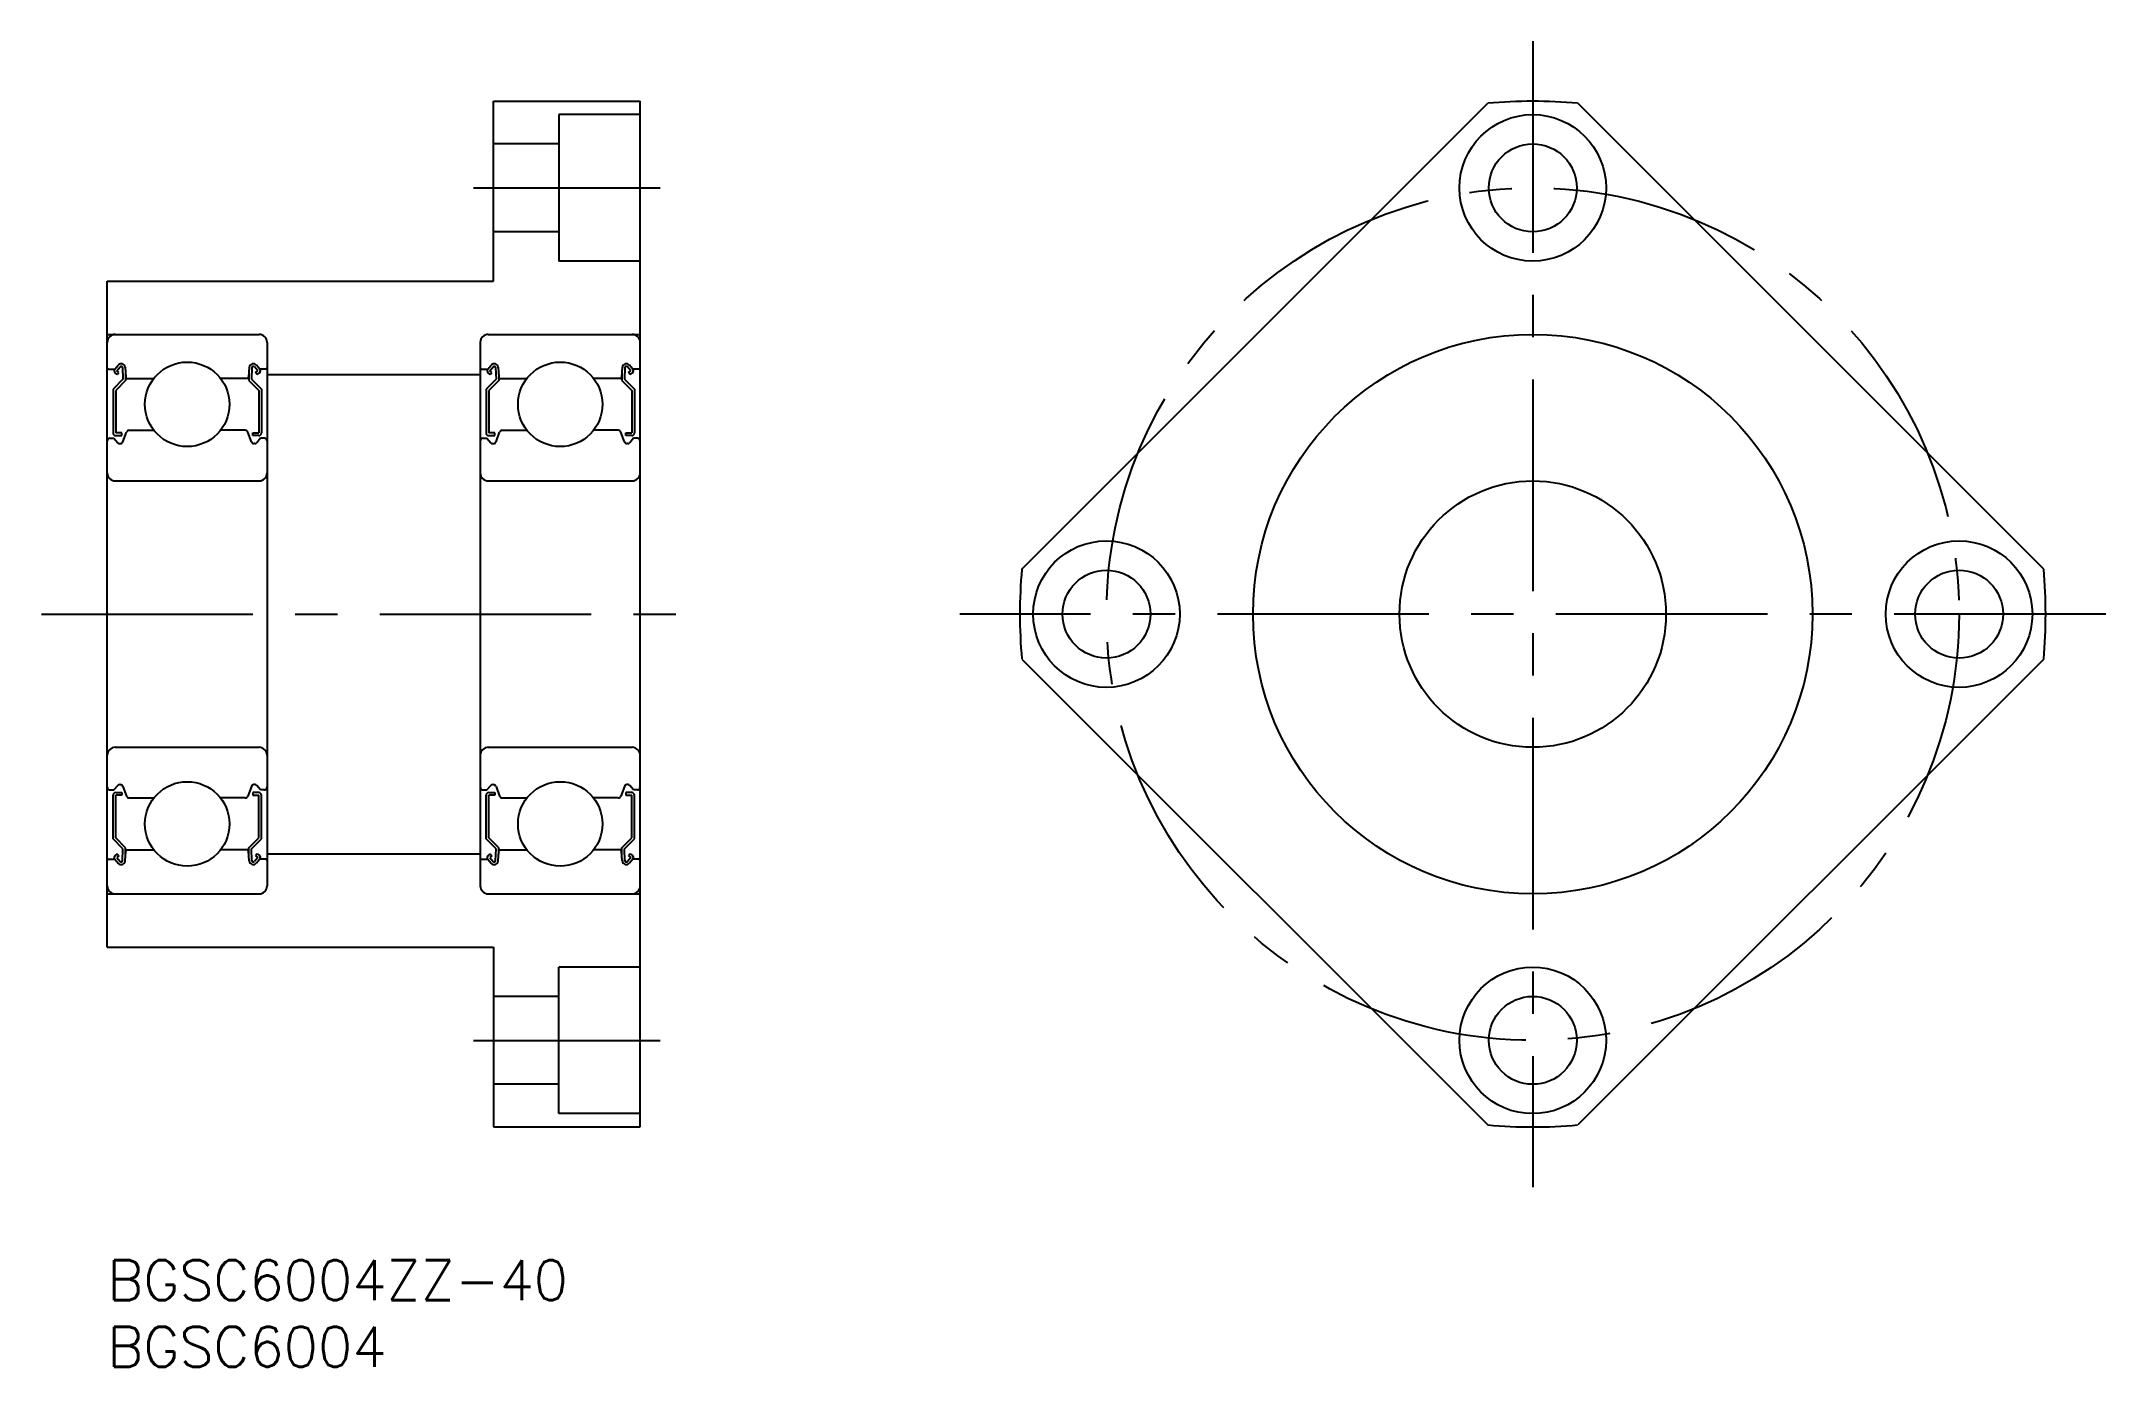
# Model space of a CAD drawing. Extents: x -5 to 150, y -8 to 92.
import ezdxf

# ---------------------------------------------------------------- set-up
doc = ezdxf.new("R2010")
doc.units = 0
doc.header["$LTSCALE"] = 0.5
doc.linetypes.add('CENTER', pattern=[50.8, 31.75, -6.35, 6.35, -6.35])
for name, color, linetype in [('MSM_CENTER', 1, 'CENTER'), ('MSM_CONTINUOUS', 7, 'CONTINUOUS'), ('MSM_PART_NUMBER', 7, 'CONTINUOUS')]:
    doc.layers.add(name, color=color, linetype=linetype)
doc.styles.get("Standard").update_dxf_attribs({"font": 'txt.shx', "height": 3, "bigfont": 'bigfont.shx'})

# ---------------------------------------------------------------- blocks, each defined once
blk = doc.blocks.new('*U1')
at = {"layer": 'MSM_PART_NUMBER'}
blk.add_text('BGSC6004ZZ-40', height=3, dxfattribs=at).set_placement((0, -3))
blk = doc.blocks.new('*U2')
at = {"layer": 'MSM_PART_NUMBER'}
blk.add_text('BGSC6004', height=3, dxfattribs=at).set_placement((0, -8))

msp = doc.modelspace()

# ---------------------------------------------------------------- linework, layer by layer
at = {"layer": 'MSM_CENTER'}
for p, q in [((107, 91.51), (107, 5.49)), ((27.5, 80.5), (41.5, 80.5)), ((-4.95, 48.5), (44.89, 48.5)), ((150.01, 48.5), (63.99, 48.5)), ((27.5, 16.5), (41.5, 16.5))]:
    msp.add_line(p, q, dxfattribs=at)
msp.add_circle((107, 48.5), 32, dxfattribs=at)
at = {"layer": 'MSM_CONTINUOUS'}
for p, q in [((29, 87), (40, 87)), ((29, 73.5), (29, 87)), ((40, 10), (40, 87)), ((68.65, 51.87), (103.63, 86.85)), ((145.35, 51.87), (110.37, 86.85)), ((40, 86), (33.9, 86)), ((33.9, 86), (33.9, 75)), ((33.9, 83.8), (29, 83.8)), ((33.9, 77.2), (29, 77.2)), ((40, 75), (33.9, 75)), ((0, 23.5), (0, 73.5)), ((0, 73.5), (29, 73.5)), ((0, 69.5), (11.4, 69.5)), ((12, 68.9), (12, 28.1)), ((28, 68.9), (28, 28.1)), ((28.6, 69.5), (40, 69.5)), ((0.1, 66.9), (0.56, 66.9)), ((0.56, 66.9), (0.81, 67.2)), ((0.71, 66.77), (0.96, 67.07)), ((0.87, 66.64), (0.71, 66.77)), ((0.74, 66.49), (0.87, 66.64)), ((1.14, 67.01), (1.18, 66.13)), ((1.34, 67.03), (1.4, 66.29)), ((10.66, 67.03), (10.6, 66.29)), ((10.86, 67.01), (10.82, 66.13)), ((11.29, 66.77), (11.04, 67.07)), ((11.13, 66.64), (11.29, 66.77)), ((11.26, 66.49), (11.13, 66.64)), ((11.44, 66.9), (11.19, 67.2)), ((11.9, 66.9), (11.44, 66.9)), ((28.1, 66.9), (28.56, 66.9)), ((28.56, 66.9), (28.81, 67.2)), ((28.71, 66.77), (28.96, 67.07)), ((28.87, 66.64), (28.71, 66.77)), ((28.74, 66.49), (28.87, 66.64)), ((29.14, 67.01), (29.18, 66.13)), ((29.34, 67.03), (29.4, 66.29)), ((38.66, 67.03), (38.6, 66.29)), ((38.86, 67.01), (38.82, 66.13)), ((39.29, 66.77), (39.04, 67.07)), ((39.13, 66.64), (39.29, 66.77)), ((39.26, 66.49), (39.13, 66.64)), ((39.44, 66.9), (39.19, 67.2)), ((39.9, 66.9), (39.44, 66.9)), ((1.18, 66.13), (0.43, 65.38)), ((0.43, 65.38), (0.43, 62.1)), ((0.74, 66.49), (0.58, 66.62)), ((1.38, 66.05), (0.63, 65.3)), ((0.63, 65.3), (0.63, 62.1)), ((1.38, 66.52), (1.38, 66.05)), ((1.5, 66.2), (3.49, 66.2)), ((10.5, 66.2), (8.51, 66.2)), ((10.62, 66.52), (10.62, 66.05)), ((10.62, 66.05), (11.37, 65.3)), ((10.82, 66.13), (11.57, 65.38)), ((11.26, 66.49), (11.42, 66.62)), ((11.37, 65.3), (11.37, 62.1)), ((11.57, 65.38), (11.57, 62.1)), ((12, 66.5), (28, 66.5)), ((29.18, 66.13), (28.43, 65.38)), ((28.43, 65.38), (28.43, 62.1)), ((28.74, 66.49), (28.58, 66.62)), ((29.38, 66.05), (28.63, 65.3)), ((28.63, 65.3), (28.63, 62.1)), ((29.38, 66.52), (29.38, 66.05)), ((29.5, 66.2), (31.49, 66.2)), ((38.5, 66.2), (36.51, 66.2)), ((38.62, 66.52), (38.62, 66.05)), ((38.62, 66.05), (39.37, 65.3)), ((38.82, 66.13), (39.57, 65.38)), ((39.26, 66.49), (39.42, 66.62)), ((39.37, 65.3), (39.37, 62.1)), ((39.57, 65.38), (39.57, 62.1)), ((1.08, 62.1), (0.63, 62.1)), ((1.08, 61.9), (1.08, 62.1)), ((1.18, 61.43), (1.45, 62.17)), ((1.64, 62.3), (3.49, 62.3)), ((10.36, 62.3), (8.51, 62.3)), ((10.82, 61.43), (10.55, 62.17)), ((10.92, 61.9), (10.92, 62.1)), ((10.92, 62.1), (11.37, 62.1)), ((29.08, 62.1), (28.63, 62.1)), ((29.08, 61.9), (29.08, 62.1)), ((29.18, 61.43), (29.45, 62.17)), ((29.64, 62.3), (31.49, 62.3)), ((38.36, 62.3), (36.51, 62.3)), ((38.82, 61.43), (38.55, 62.17)), ((38.92, 62.1), (39.37, 62.1)), ((38.92, 61.9), (38.92, 62.1)), ((0.2, 61.7), (0.5, 61.7)), ((0.5, 61.7), (0.78, 61.37)), ((0.63, 61.9), (1.08, 61.9)), ((0.93, 61.3), (0.99, 61.3)), ((11.37, 61.9), (10.92, 61.9)), ((11.07, 61.3), (11.01, 61.3)), ((11.5, 61.7), (11.22, 61.37)), ((11.8, 61.7), (11.5, 61.7)), ((28.2, 61.7), (28.5, 61.7)), ((28.5, 61.7), (28.78, 61.37)), ((28.63, 61.9), (29.08, 61.9)), ((28.93, 61.3), (28.99, 61.3)), ((39.37, 61.9), (38.92, 61.9)), ((39.07, 61.3), (39.01, 61.3)), ((39.5, 61.7), (39.22, 61.37)), ((39.8, 61.7), (39.5, 61.7)), ((0.6, 58.5), (11.4, 58.5)), ((28.6, 58.5), (39.4, 58.5)), ((68.65, 45.13), (103.63, 10.15)), ((145.35, 45.13), (110.37, 10.15)), ((0.6, 38.5), (11.4, 38.5)), ((28.6, 38.5), (39.4, 38.5)), ((0.93, 35.7), (0.99, 35.7)), ((11.07, 35.7), (11.01, 35.7)), ((28.93, 35.7), (28.99, 35.7)), ((39.07, 35.7), (39.01, 35.7)), ((0.2, 35.3), (0.5, 35.3)), ((0.43, 31.62), (0.43, 34.9)), ((0.5, 35.3), (0.78, 35.63)), ((0.63, 35.1), (1.08, 35.1)), ((0.63, 31.7), (0.63, 34.9)), ((1.08, 34.9), (0.63, 34.9)), ((1.08, 35.1), (1.08, 34.9)), ((1.18, 35.57), (1.45, 34.83)), ((1.64, 34.7), (3.49, 34.7)), ((10.36, 34.7), (8.51, 34.7)), ((10.82, 35.57), (10.55, 34.83)), ((10.92, 35.1), (10.92, 34.9)), ((11.37, 35.1), (10.92, 35.1)), ((10.92, 34.9), (11.37, 34.9)), ((11.5, 35.3), (11.22, 35.63)), ((11.37, 31.7), (11.37, 34.9)), ((11.8, 35.3), (11.5, 35.3)), ((11.57, 31.62), (11.57, 34.9)), ((28.2, 35.3), (28.5, 35.3)), ((28.43, 31.62), (28.43, 34.9)), ((28.5, 35.3), (28.78, 35.63)), ((28.63, 35.1), (29.08, 35.1)), ((28.63, 31.7), (28.63, 34.9)), ((29.08, 34.9), (28.63, 34.9)), ((29.08, 35.1), (29.08, 34.9)), ((29.18, 35.57), (29.45, 34.83)), ((29.64, 34.7), (31.49, 34.7)), ((38.36, 34.7), (36.51, 34.7)), ((38.82, 35.57), (38.55, 34.83)), ((38.92, 35.1), (38.92, 34.9)), ((39.37, 35.1), (38.92, 35.1)), ((38.92, 34.9), (39.37, 34.9)), ((39.5, 35.3), (39.22, 35.63)), ((39.37, 31.7), (39.37, 34.9)), ((39.8, 35.3), (39.5, 35.3)), ((39.57, 31.62), (39.57, 34.9)), ((1.18, 30.87), (0.43, 31.62)), ((1.38, 30.95), (0.63, 31.7)), ((10.62, 30.95), (11.37, 31.7)), ((10.82, 30.87), (11.57, 31.62)), ((29.18, 30.87), (28.43, 31.62)), ((29.38, 30.95), (28.63, 31.7)), ((38.62, 30.95), (39.37, 31.7)), ((38.82, 30.87), (39.57, 31.62)), ((0.1, 30.1), (0.56, 30.1)), ((0.56, 30.1), (0.81, 29.8)), ((0.74, 30.51), (0.58, 30.38)), ((0.87, 30.36), (0.71, 30.23)), ((0.71, 30.23), (0.96, 29.93)), ((0.74, 30.51), (0.87, 30.36)), ((1.14, 29.99), (1.18, 30.87)), ((1.34, 29.97), (1.4, 30.71)), ((1.38, 30.48), (1.38, 30.95)), ((1.5, 30.8), (3.49, 30.8)), ((10.5, 30.8), (8.51, 30.8)), ((10.66, 29.97), (10.6, 30.71)), ((10.62, 30.48), (10.62, 30.95)), ((10.86, 29.99), (10.82, 30.87)), ((11.29, 30.23), (11.04, 29.93)), ((11.26, 30.51), (11.13, 30.36)), ((11.13, 30.36), (11.29, 30.23)), ((11.44, 30.1), (11.19, 29.8)), ((11.26, 30.51), (11.42, 30.38)), ((11.9, 30.1), (11.44, 30.1)), ((12, 30.5), (28, 30.5)), ((28.1, 30.1), (28.56, 30.1)), ((28.56, 30.1), (28.81, 29.8)), ((28.74, 30.51), (28.58, 30.38)), ((28.87, 30.36), (28.71, 30.23)), ((28.71, 30.23), (28.96, 29.93)), ((28.74, 30.51), (28.87, 30.36)), ((29.14, 29.99), (29.18, 30.87)), ((29.34, 29.97), (29.4, 30.71)), ((29.38, 30.48), (29.38, 30.95)), ((29.5, 30.8), (31.49, 30.8)), ((38.5, 30.8), (36.51, 30.8)), ((38.66, 29.97), (38.6, 30.71)), ((38.62, 30.48), (38.62, 30.95)), ((38.86, 29.99), (38.82, 30.87)), ((39.29, 30.23), (39.04, 29.93)), ((39.26, 30.51), (39.13, 30.36)), ((39.13, 30.36), (39.29, 30.23)), ((39.44, 30.1), (39.19, 29.8)), ((39.26, 30.51), (39.42, 30.38)), ((39.9, 30.1), (39.44, 30.1)), ((0, 27.5), (11.4, 27.5)), ((28.6, 27.5), (40, 27.5)), ((0, 23.5), (29, 23.5)), ((29, 23.5), (29, 10)), ((40, 22), (33.9, 22)), ((33.9, 11), (33.9, 22)), ((33.9, 19.8), (29, 19.8)), ((33.9, 13.2), (29, 13.2)), ((40, 11), (33.9, 11)), ((29, 10), (40, 10))]:
    msp.add_line(p, q, dxfattribs=at)
for centre, radius in [((107, 80.5), 5.5), ((107, 80.5), 3.3), ((107, 48.5), 21), ((6, 64.25), 3.17), ((34, 64.25), 3.17), ((107, 48.5), 10), ((75, 48.5), 5.5), ((139, 48.5), 5.5), ((75, 48.5), 3.3), ((139, 48.5), 3.3), ((6, 32.75), 3.17), ((34, 32.75), 3.17), ((107, 16.5), 5.5), ((107, 16.5), 3.3)]:
    msp.add_circle(centre, radius, dxfattribs=at)
for centre, radius, start, end in [((107, 48.5), 38.5, 84.9831, 95.0169), ((0.6, 68.9), 0.6, 90, 180), ((11.4, 68.9), 0.6, 0, 90), ((28.6, 68.9), 0.6, 90, 180), ((39.4, 68.9), 0.6, 0, 90), ((0.1, 67), 0.1, 180, 270), ((0.71, 66.77), 0.2, 140.002, 230.0826), ((1.04, 67), 0.3, 4.9967, 140.002), ((1.04, 67), 0.1, 2.8198, 140.0002), ((10.96, 67), 0.3, 39.998, 175.0033), ((10.96, 67), 0.1, 39.9998, 177.1802), ((11.29, 66.77), 0.2, 309.9174, 39.998), ((11.9, 67), 0.1, 270, 0), ((28.1, 67), 0.1, 180, 270), ((28.71, 66.77), 0.2, 140.002, 230.0826), ((29.04, 67), 0.3, 4.9967, 140.002), ((29.04, 67), 0.1, 2.8198, 140.0002), ((38.96, 67), 0.3, 39.998, 175.0033), ((38.96, 67), 0.1, 39.9998, 177.1802), ((39.29, 66.77), 0.2, 309.9174, 39.998), ((39.9, 67), 0.1, 270, 0), ((1.5, 66.3), 0.1, 184.9967, 270), ((10.5, 66.3), 0.1, 270, 355.0033), ((29.5, 66.3), 0.1, 184.9967, 270), ((38.5, 66.3), 0.1, 270, 355.0033), ((0.63, 62.1), 0.2, 180, 270), ((1.64, 62.1), 0.2, 90, 159.9914), ((10.36, 62.1), 0.2, 20.0086, 90), ((11.37, 62.1), 0.2, 270, 0), ((28.63, 62.1), 0.2, 180, 270), ((29.64, 62.1), 0.2, 90, 159.9914), ((38.36, 62.1), 0.2, 20.0086, 90), ((39.37, 62.1), 0.2, 270, 0), ((0.2, 61.5), 0.2, 90, 180), ((0.93, 61.5), 0.2, 219.9945, 270), ((0.99, 61.5), 0.2, 270, 339.9914), ((11.01, 61.5), 0.2, 200.0086, 270), ((11.07, 61.5), 0.2, 270, 320.0055), ((11.8, 61.5), 0.2, 0, 90), ((28.2, 61.5), 0.2, 90, 180), ((28.93, 61.5), 0.2, 219.9945, 270), ((28.99, 61.5), 0.2, 270, 339.9914), ((39.01, 61.5), 0.2, 200.0086, 270), ((39.07, 61.5), 0.2, 270, 320.0055), ((39.8, 61.5), 0.2, 0, 90), ((0.6, 59.1), 0.6, 180, 270), ((11.4, 59.1), 0.6, 270, 0), ((28.6, 59.1), 0.6, 180, 270), ((39.4, 59.1), 0.6, 270, 0), ((107, 48.5), 38.5, 174.9831, 185.0169), ((107, 48.5), 38.5, 354.9831, 5.0169), ((0.6, 37.9), 0.6, 90, 180), ((11.4, 37.9), 0.6, 360, 90), ((28.6, 37.9), 0.6, 90, 180), ((39.4, 37.9), 0.6, 360, 90), ((0.93, 35.5), 0.2, 90, 140.0055), ((0.99, 35.5), 0.2, 20.0086, 90), ((11.01, 35.5), 0.2, 90, 159.9914), ((11.07, 35.5), 0.2, 39.9945, 90), ((28.93, 35.5), 0.2, 90, 140.0055), ((28.99, 35.5), 0.2, 20.0086, 90), ((39.01, 35.5), 0.2, 90, 159.9914), ((39.07, 35.5), 0.2, 39.9945, 90), ((0.2, 35.5), 0.2, 180, 270), ((0.63, 34.9), 0.2, 90, 180), ((1.64, 34.9), 0.2, 200.0086, 270), ((10.36, 34.9), 0.2, 270, 339.9914), ((11.37, 34.9), 0.2, 0, 90), ((11.8, 35.5), 0.2, 270, 0), ((28.2, 35.5), 0.2, 180, 270), ((28.63, 34.9), 0.2, 90, 180), ((29.64, 34.9), 0.2, 200.0086, 270), ((38.36, 34.9), 0.2, 270, 339.9914), ((39.37, 34.9), 0.2, 0, 90), ((39.8, 35.5), 0.2, 270, 0), ((0.1, 30), 0.1, 90, 180), ((0.71, 30.23), 0.2, 129.9174, 219.998), ((1.04, 30), 0.3, 219.998, 355.0033), ((1.04, 30), 0.1, 219.9998, 357.1802), ((1.5, 30.7), 0.1, 90, 175.0033), ((10.5, 30.7), 0.1, 4.9967, 90), ((10.96, 30), 0.3, 184.9967, 320.002), ((10.96, 30), 0.1, 182.8198, 320.0002), ((11.29, 30.23), 0.2, 320.002, 50.0826), ((11.9, 30), 0.1, 0, 90), ((28.1, 30), 0.1, 90, 180), ((28.71, 30.23), 0.2, 129.9174, 219.998), ((29.04, 30), 0.3, 219.998, 355.0033), ((29.04, 30), 0.1, 219.9998, 357.1802), ((29.5, 30.7), 0.1, 90, 175.0033), ((38.5, 30.7), 0.1, 4.9967, 90), ((38.96, 30), 0.3, 184.9967, 320.002), ((38.96, 30), 0.1, 182.8198, 320.0002), ((39.29, 30.23), 0.2, 320.002, 50.0826), ((39.9, 30), 0.1, 0, 90), ((0.6, 28.1), 0.6, 180, 270), ((11.4, 28.1), 0.6, 270, 0), ((28.6, 28.1), 0.6, 180, 270), ((39.4, 28.1), 0.6, 270, 0), ((107, 48.5), 38.5, 264.9831, 275.0169)]:
    msp.add_arc(centre, radius, start, end, dxfattribs=at)

# ---------------------------------------------------------------- block references
for name in ['*U1', '*U2']:
    msp.add_blockref(name, (0, 0), dxfattribs=at)

doc.saveas('drawing.dxf')
